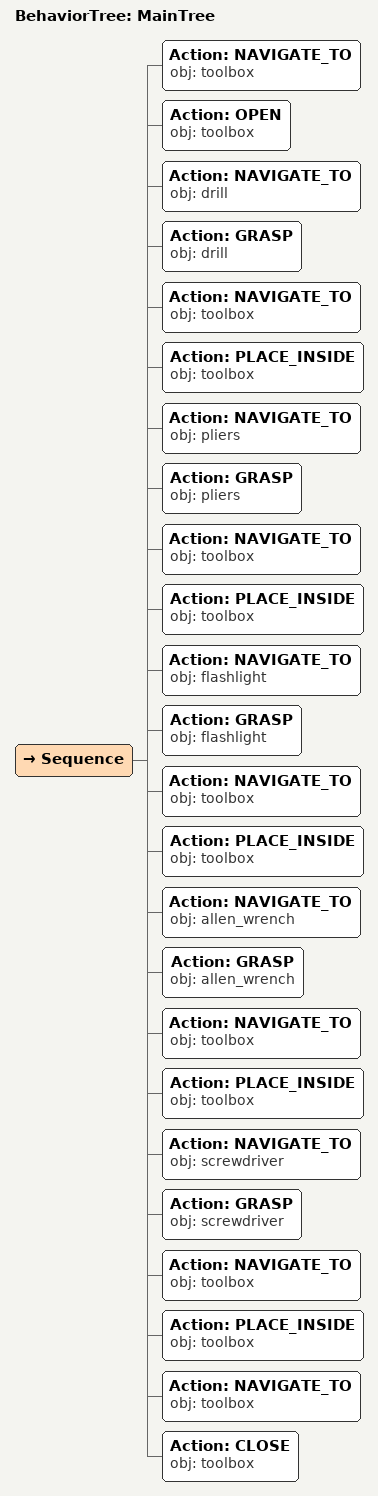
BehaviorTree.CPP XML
<root main_tree_to_execute="MainTree">
  <BehaviorTree ID="MainTree">
    <Sequence>
      <!-- Navigate to toolbox -->
      <Action ID="NAVIGATE_TO" obj="toolbox" />
      <!-- Open toolbox -->
      <Action ID="OPEN" obj="toolbox" />
      <!-- Navigate to drill -->
      <Action ID="NAVIGATE_TO" obj="drill" />
      <!-- Grasp drill -->
      <Action ID="GRASP" obj="drill" />
      <!-- Navigate to toolbox -->
      <Action ID="NAVIGATE_TO" obj="toolbox" />
      <!-- Place inside toolbox -->
      <Action ID="PLACE_INSIDE" obj="toolbox" />
      <!-- Navigate to pliers -->
      <Action ID="NAVIGATE_TO" obj="pliers" />
      <!-- Grasp pliers -->
      <Action ID="GRASP" obj="pliers" />
      <!-- Navigate to toolbox -->
      <Action ID="NAVIGATE_TO" obj="toolbox" />
      <!-- Place inside toolbox -->
      <Action ID="PLACE_INSIDE" obj="toolbox" />
      <!-- Navigate to flashlight -->
      <Action ID="NAVIGATE_TO" obj="flashlight" />
      <!-- Grasp flashlight -->
      <Action ID="GRASP" obj="flashlight" />
      <!-- Navigate to toolbox -->
      <Action ID="NAVIGATE_TO" obj="toolbox" />
      <!-- Place inside toolbox -->
      <Action ID="PLACE_INSIDE" obj="toolbox" />
      <!-- Navigate to allen_wrench -->
      <Action ID="NAVIGATE_TO" obj="allen_wrench" />
      <!-- Grasp allen_wrench -->
      <Action ID="GRASP" obj="allen_wrench" />
      <!-- Navigate to toolbox -->
      <Action ID="NAVIGATE_TO" obj="toolbox" />
      <!-- Place inside toolbox -->
      <Action ID="PLACE_INSIDE" obj="toolbox" />
      <!-- Navigate to screwdriver -->
      <Action ID="NAVIGATE_TO" obj="screwdriver" />
      <!-- Grasp screwdriver -->
      <Action ID="GRASP" obj="screwdriver" />
      <!-- Navigate to toolbox -->
      <Action ID="NAVIGATE_TO" obj="toolbox" />
      <!-- Place inside toolbox -->
      <Action ID="PLACE_INSIDE" obj="toolbox" />
      <!-- Navigate to toolbox -->
      <Action ID="NAVIGATE_TO" obj="toolbox" />
      <!-- Close toolbox -->
      <Action ID="CLOSE" obj="toolbox" />
    </Sequence>
  </BehaviorTree>
</root>
